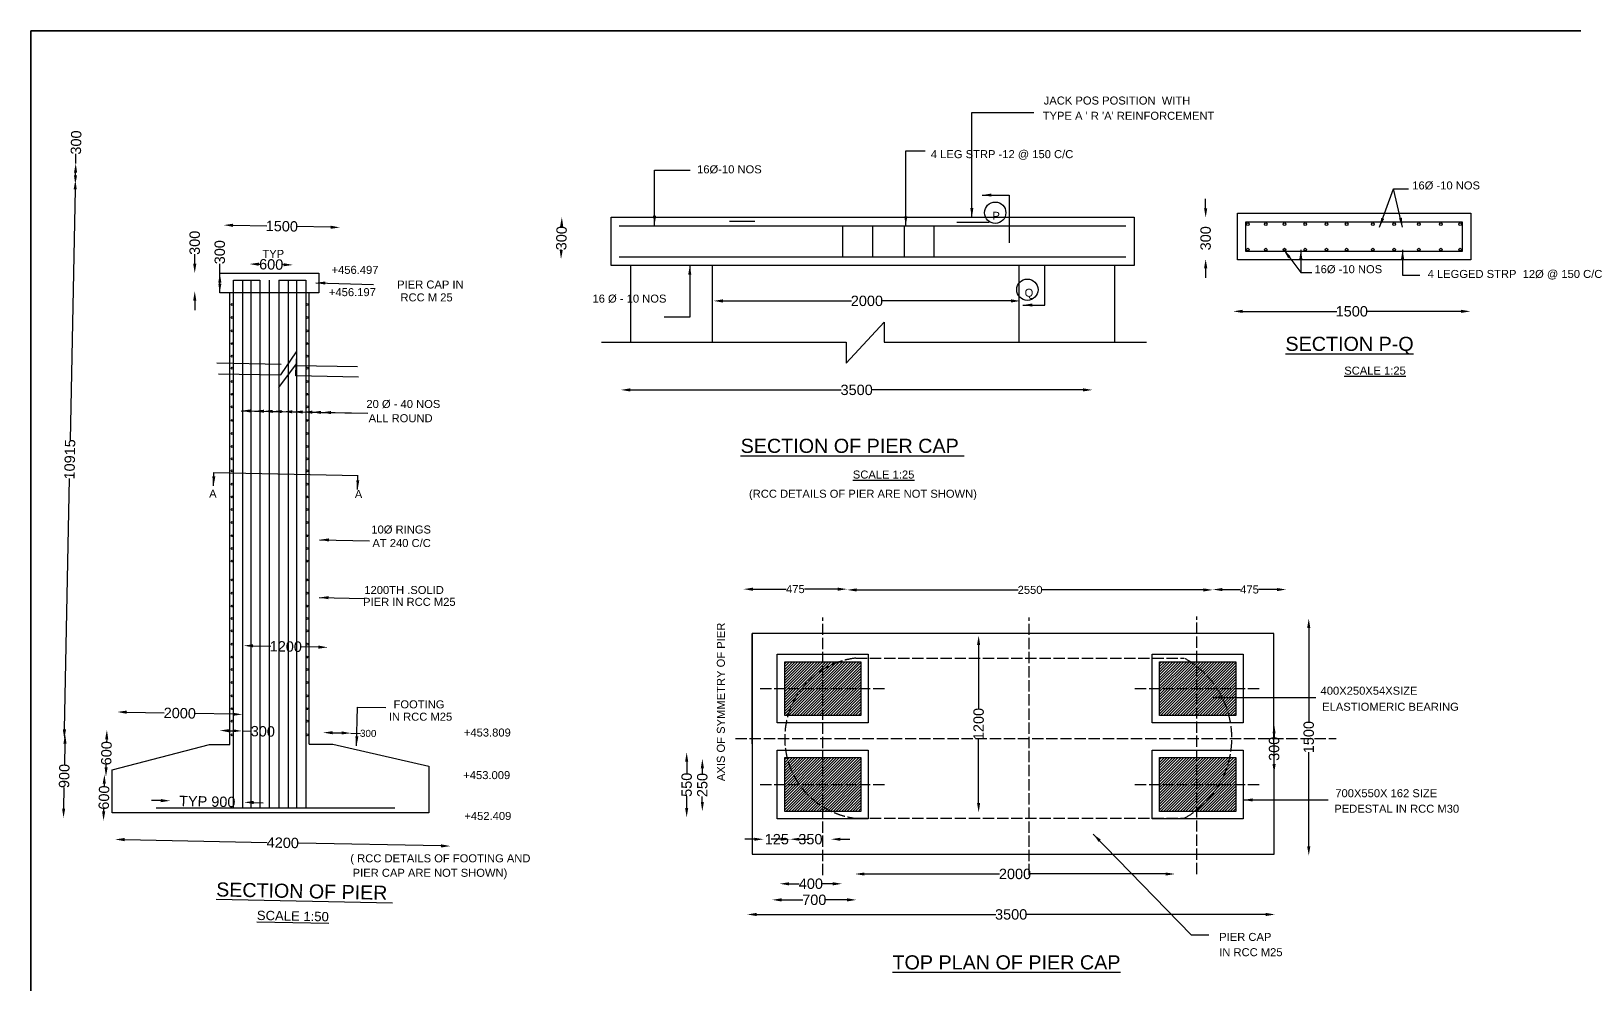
# Model space of a CAD drawing. Header units: millimetres. Extents: x 2380339 to 2415691, y 44302943 to 44328077.
# Drawn here: x 2380339 to 2396731, y 44317957 to 44328077 of the extents above; entities that cross this region are included whole.
import ezdxf

# ---------------------------------------------------------------- set-up
doc = ezdxf.new("R2010")
doc.units = ezdxf.units.MM
doc.header["$MEASUREMENT"] = 0
doc.linetypes.add('ACAD_ISO02W100', pattern=[15, 12, -3])
doc.layers.add('DIMENSION', color=7, linetype='Continuous')
doc.layers.add('TEXT', color=7, linetype='Continuous')
doc.styles.get("Standard").update_dxf_attribs({"font": 'arial.ttf'})
doc.dimstyles.get("Standard").update_dxf_attribs({"dimtxt": 110, "dimasz": 100, "dimexe": 0.18, "dimexo": 0.0625, "dimgap": 0.09, "dimtad": 0, "dimdec": 0, "dimzin": 0, "dimdsep": 46, "dimtxsty": 'Standard', "dimcen": 0.09, "dimse1": 1, "dimse2": 1, "dimadec": 0, "dimazin": 0, "dimtfac": 1, "dimtdec": 0, "dimtofl": 0, "dimtmove": 0, "dimatfit": 3, "dimfxl": 1, "dimtolj": 1, "dimtzin": 0, "dimarcsym": 0})

# ---------------------------------------------------------------- blocks, each defined once
blk = doc.blocks.new('*D54')
at = {"layer": 'Defpoints', "color": 0, "transparency": 16777216}
for p in [(2382387, 44326002), (2383622, 44325990), (2383622, 44325970)]:
    blk.add_point(p, dxfattribs=at)
at = {"layer": 'TEXT', "color": 0, "lineweight": -2, "transparency": 16777216}
for p, q in [((2382488, 44326013), (2382846, 44326006)), ((2383522, 44325992), (2383164, 44325999))]:
    blk.add_line(p, q, dxfattribs=at)
at = {"layer": 'TEXT', "color": 0, "transparency": 16777216}
for points in [[(2382488, 44326030), (2382487, 44325996), (2382388, 44326015)], [(2383523, 44326009), (2383522, 44325976), (2383622, 44325990)]]:
    blk.add_solid(points, dxfattribs=at)
at = {"layer": 'TEXT', "color": 0, "transparency": 16777216, "insert": (2383005, 44326003), "char_height": 110, "attachment_point": 5, "rotation": 358.8561}
blk.add_mtext('\\A1;1500', dxfattribs=at)
blk = doc.blocks.new('*D55')
at = {"layer": 'Defpoints', "color": 0, "transparency": 16777216}
for p in [(2382661, 44325604), (2383123, 44325592), (2383123, 44325592)]:
    blk.add_point(p, dxfattribs=at)
at = {"layer": 'TEXT', "color": 0, "lineweight": -2, "transparency": 16777216}
for p, q in [((2382761, 44325600), (2382770, 44325599)), ((2383023, 44325594), (2383014, 44325595))]:
    blk.add_line(p, q, dxfattribs=at)
at = {"layer": 'TEXT', "color": 0, "transparency": 16777216}
for points in [[(2382761, 44325616), (2382760, 44325583), (2382661, 44325602)], [(2383024, 44325611), (2383023, 44325578), (2383123, 44325592)]]:
    blk.add_solid(points, dxfattribs=at)
at = {"layer": 'TEXT', "color": 0, "transparency": 16777216, "insert": (2382892, 44325597), "char_height": 110, "attachment_point": 5, "rotation": 358.8561}
blk.add_mtext('\\A1;600', dxfattribs=at)
blk = doc.blocks.new('*D56')
at = {"layer": 'Defpoints', "color": 0, "transparency": 16777216}
for p in [(2380803, 44326671), (2380816, 44326670), (2380798, 44326445)]:
    blk.add_point(p, dxfattribs=at)
at = {"layer": 'TEXT', "color": 0, "lineweight": -2, "transparency": 16777216}
for p, q in [((2380816, 44326670), (2380818, 44326770)), ((2380813, 44326545), (2380814, 44326570))]:
    blk.add_line(p, q, dxfattribs=at)
at = {"layer": 'TEXT', "color": 0, "transparency": 16777216}
for points in [[(2380797, 44326571), (2380831, 44326570), (2380816, 44326670)], [(2380797, 44326545), (2380830, 44326544), (2380811, 44326445)]]:
    blk.add_solid(points, dxfattribs=at)
at = {"layer": 'TEXT', "color": 0, "transparency": 16777216, "insert": (2380820, 44326892), "char_height": 110, "attachment_point": 5, "rotation": 88.8561}
blk.add_mtext('\\A1;300', dxfattribs=at)
blk = doc.blocks.new('*D57')
at = {"layer": 'Defpoints', "color": 0, "transparency": 16777216}
for p in [(2380576, 44326499), (2380495, 44320565), (2380694, 44320561)]:
    blk.add_point(p, dxfattribs=at)
at = {"layer": 'DIMENSION', "color": 0, "lineweight": -2, "transparency": 16777216}
for p, q in [((2380810, 44326395), (2380757, 44323730)), ((2380696, 44320661), (2380749, 44323325))]:
    blk.add_line(p, q, dxfattribs=at)
at = {"layer": 'DIMENSION', "color": 0, "transparency": 16777216}
for points in [[(2380794, 44326395), (2380827, 44326394), (2380812, 44326495)], [(2380679, 44320661), (2380713, 44320660), (2380694, 44320561)]]:
    blk.add_solid(points, dxfattribs=at)
at = {"layer": 'DIMENSION', "color": 0, "transparency": 16777216, "insert": (2380753, 44323528), "char_height": 110, "attachment_point": 5, "rotation": 88.8561}
blk.add_mtext('\\A1;10915', dxfattribs=at)
blk = doc.blocks.new('*D58')
at = {"layer": 'Defpoints', "color": 0, "transparency": 16777216}
for p in [(2380824, 44320608), (2380686, 44319721), (2380818, 44319719)]:
    blk.add_point(p, dxfattribs=at)
at = {"layer": 'TEXT', "color": 0, "lineweight": -2, "transparency": 16777216}
for p, q in [((2380701, 44320510), (2380697, 44320287)), ((2380688, 44319821), (2380692, 44320044))]:
    blk.add_line(p, q, dxfattribs=at)
at = {"layer": 'TEXT', "color": 0, "transparency": 16777216}
for points in [[(2380685, 44320511), (2380718, 44320510), (2380703, 44320610)], [(2380671, 44319821), (2380704, 44319821), (2380686, 44319721)]]:
    blk.add_solid(points, dxfattribs=at)
at = {"layer": 'TEXT', "color": 0, "transparency": 16777216, "insert": (2380694, 44320166), "char_height": 110, "attachment_point": 5, "rotation": 88.8561}
blk.add_mtext('\\A1;900', dxfattribs=at)
blk = doc.blocks.new('*D59')
at = {"layer": 'Defpoints', "color": 0, "transparency": 16777216}
for p in [(2381163, 44320657), (2381137, 44320158), (2381155, 44320158)]:
    blk.add_point(p, dxfattribs=at)
at = {"layer": 'TEXT', "color": 0, "lineweight": -2, "transparency": 16777216}
for p, q in [((2381145, 44320557), (2381144, 44320529)), ((2381139, 44320258), (2381139, 44320286))]:
    blk.add_line(p, q, dxfattribs=at)
at = {"layer": 'TEXT', "color": 0, "transparency": 16777216}
for points in [[(2381128, 44320557), (2381161, 44320557), (2381147, 44320657)], [(2381122, 44320259), (2381155, 44320258), (2381137, 44320158)]]:
    blk.add_solid(points, dxfattribs=at)
at = {"layer": 'TEXT', "color": 0, "transparency": 16777216, "insert": (2381142, 44320408), "char_height": 110, "attachment_point": 5, "rotation": 88.8561}
blk.add_mtext('\\A1;600', dxfattribs=at)
blk = doc.blocks.new('*D60')
at = {"layer": 'Defpoints', "color": 0, "transparency": 16777216}
for p in [(2381141, 44320183), (2381111, 44319690), (2381148, 44319689)]:
    blk.add_point(p, dxfattribs=at)
at = {"layer": 'TEXT', "color": 0, "lineweight": -2, "transparency": 16777216}
for p, q in [((2381119, 44320084), (2381118, 44320059)), ((2381113, 44319790), (2381113, 44319815))]:
    blk.add_line(p, q, dxfattribs=at)
at = {"layer": 'TEXT', "color": 0, "transparency": 16777216}
for points in [[(2381102, 44320084), (2381135, 44320083), (2381121, 44320184)], [(2381096, 44319791), (2381129, 44319790), (2381111, 44319690)]]:
    blk.add_solid(points, dxfattribs=at)
at = {"layer": 'TEXT', "color": 0, "transparency": 16777216, "insert": (2381116, 44319937), "char_height": 110, "attachment_point": 5, "rotation": 88.8561}
blk.add_mtext('\\A1;600', dxfattribs=at)
blk = doc.blocks.new('*D107')
at = {"layer": 'Defpoints', "color": 0, "transparency": 16777216}
for p in [(2381819, 44319903), (2382606, 44319887), (2382606, 44319887)]:
    blk.add_point(p, dxfattribs=at)
at = {"layer": 'TEXT', "color": 0, "lineweight": -2, "transparency": 16777216}
for p, q in [((2381719, 44319905), (2381619, 44319907)), ((2382706, 44319885), (2382806, 44319883))]:
    blk.add_line(p, q, dxfattribs=at)
at = {"layer": 'TEXT', "color": 0, "transparency": 16777216}
for points in [[(2381720, 44319922), (2381719, 44319888), (2381819, 44319903)], [(2382706, 44319902), (2382706, 44319868), (2382606, 44319887)]]:
    blk.add_solid(points, dxfattribs=at)
at = {"layer": 'TEXT', "color": 0, "transparency": 16777216, "insert": (2382213, 44319895), "char_height": 110, "attachment_point": 5, "rotation": 358.8561}
blk.add_mtext('\\A1;TYP 900', dxfattribs=at)
blk = doc.blocks.new('*D108')
at = {"layer": 'Defpoints', "color": 0, "transparency": 16777216}
for p in [(2382346, 44320648), (2382582, 44320644), (2382582, 44320643)]:
    blk.add_point(p, dxfattribs=at)
at = {"layer": 'TEXT', "color": 0, "lineweight": -2, "transparency": 16777216}
for p, q in [((2382446, 44320647), (2382482, 44320646)), ((2382582, 44320644), (2382682, 44320642))]:
    blk.add_line(p, q, dxfattribs=at)
at = {"layer": 'TEXT', "color": 0, "transparency": 16777216}
for points in [[(2382447, 44320664), (2382446, 44320630), (2382346, 44320649)], [(2382482, 44320663), (2382482, 44320630), (2382582, 44320644)]]:
    blk.add_solid(points, dxfattribs=at)
at = {"layer": 'TEXT', "color": 0, "transparency": 16777216, "insert": (2382803, 44320640), "char_height": 110, "attachment_point": 5, "rotation": 358.8561}
blk.add_mtext('\\A1;300', dxfattribs=at)
blk = doc.blocks.new('*D109')
at = {"layer": 'Defpoints', "color": 0, "transparency": 16777216}
for p in [(2381257, 44320843), (2382585, 44320816), (2382586, 44320820)]:
    blk.add_point(p, dxfattribs=at)
at = {"layer": 'TEXT', "color": 0, "lineweight": -2, "transparency": 16777216}
for p, q in [((2381357, 44320844), (2381756, 44320836)), ((2382486, 44320822), (2382086, 44320830))]:
    blk.add_line(p, q, dxfattribs=at)
at = {"layer": 'TEXT', "color": 0, "transparency": 16777216}
for points in [[(2381357, 44320861), (2381356, 44320827), (2381257, 44320846)], [(2382486, 44320838), (2382485, 44320805), (2382586, 44320820)]]:
    blk.add_solid(points, dxfattribs=at)
at = {"layer": 'TEXT', "color": 0, "transparency": 16777216, "insert": (2381921, 44320833), "char_height": 110, "attachment_point": 5, "rotation": 358.8561}
blk.add_mtext('\\A1;2000', dxfattribs=at)
blk = doc.blocks.new('*D61')
at = {"layer": 'Defpoints', "color": 0, "transparency": 16777216}
for p in [(2381235, 44319536), (2384795, 44319422), (2384796, 44319462)]:
    blk.add_point(p, dxfattribs=at)
at = {"layer": 'TEXT', "color": 0, "lineweight": -2, "transparency": 16777216}
for p, q in [((2381335, 44319491), (2382849, 44319461)), ((2384695, 44319424), (2383181, 44319454))]:
    blk.add_line(p, q, dxfattribs=at)
at = {"layer": 'TEXT', "color": 0, "transparency": 16777216}
for points in [[(2381335, 44319508), (2381334, 44319474), (2381235, 44319493)], [(2384696, 44319441), (2384695, 44319407), (2384795, 44319422)]]:
    blk.add_solid(points, dxfattribs=at)
at = {"layer": 'TEXT', "color": 0, "transparency": 16777216, "insert": (2383015, 44319457), "char_height": 110, "attachment_point": 5, "rotation": 358.8561}
blk.add_mtext('\\A1;4200', dxfattribs=at)
blk = doc.blocks.new('*D62')
at = {"layer": 'Defpoints', "color": 0, "transparency": 16777216}
for p in [(2383444, 44320623), (2383739, 44320621), (2383739, 44320621)]:
    blk.add_point(p, dxfattribs=at)
at = {"layer": 'TEXT', "color": 0, "lineweight": -2, "transparency": 16777216}
for p, q in [((2383544, 44320625), (2383639, 44320623)), ((2383739, 44320621), (2383839, 44320619))]:
    blk.add_line(p, q, dxfattribs=at)
at = {"layer": 'TEXT', "color": 0, "transparency": 16777216}
for points in [[(2383544, 44320642), (2383544, 44320609), (2383444, 44320627)], [(2383640, 44320640), (2383639, 44320607), (2383739, 44320621)]]:
    blk.add_solid(points, dxfattribs=at)
at = {"layer": 'TEXT', "color": 0, "transparency": 16777216, "insert": (2383922, 44320618), "char_height": 75, "attachment_point": 5, "rotation": 358.8561}
blk.add_mtext('\\A1;300', dxfattribs=at)
blk = doc.blocks.new('*D110')
at = {"layer": 'Defpoints', "color": 0, "transparency": 16777216}
for p in [(2382600, 44321550), (2383494, 44321532), (2383494, 44321532)]:
    blk.add_point(p, dxfattribs=at)
at = {"layer": 'TEXT', "color": 0, "lineweight": -2, "transparency": 16777216}
for p, q in [((2382700, 44321548), (2382888, 44321545)), ((2383394, 44321534), (2383206, 44321538))]:
    blk.add_line(p, q, dxfattribs=at)
at = {"layer": 'TEXT', "color": 0, "transparency": 16777216}
for points in [[(2382700, 44321565), (2382700, 44321532), (2382600, 44321550)], [(2383394, 44321551), (2383393, 44321518), (2383494, 44321532)]]:
    blk.add_solid(points, dxfattribs=at)
at = {"layer": 'TEXT', "color": 0, "transparency": 16777216, "insert": (2383047, 44321541), "char_height": 110, "attachment_point": 5, "rotation": 358.8561}
blk.add_mtext('\\A1;1200', dxfattribs=at)
blk = doc.blocks.new('*D63')
at = {"layer": 'Defpoints', "color": 0, "transparency": 16777216}
for p in [(2385979, 44326100), (2385979, 44326100), (2385959, 44325653)]:
    blk.add_point(p, dxfattribs=at)
at = {"layer": 'TEXT', "color": 0, "lineweight": -2, "transparency": 16777216}
for p, q in [((2385977, 44326000), (2385977, 44325997)), ((2385972, 44325752), (2385972, 44325755))]:
    blk.add_line(p, q, dxfattribs=at)
at = {"layer": 'TEXT', "color": 0, "transparency": 16777216}
for points in [[(2385960, 44326000), (2385994, 44325999), (2385979, 44326100)], [(2385956, 44325753), (2385989, 44325752), (2385970, 44325652)]]:
    blk.add_solid(points, dxfattribs=at)
at = {"layer": 'TEXT', "color": 0, "transparency": 16777216, "insert": (2385975, 44325876), "char_height": 110, "attachment_point": 5, "rotation": 88.8561}
blk.add_mtext('\\A1;300', dxfattribs=at)
blk = doc.blocks.new('*D64')
at = {"layer": 'Defpoints', "color": 0, "transparency": 16777216}
for p in [(2387908, 44322195), (2389009, 44322150), (2389009, 44322150)]:
    blk.add_point(p, dxfattribs=at)
at = {"layer": 'DIMENSION', "color": 0, "lineweight": -2, "transparency": 16777216}
for p, q in [((2388008, 44322150), (2388363, 44322150)), ((2388909, 44322150), (2388555, 44322150))]:
    blk.add_line(p, q, dxfattribs=at)
at = {"layer": 'DIMENSION', "color": 0, "transparency": 16777216}
for points in [[(2388008, 44322166), (2388008, 44322133), (2387908, 44322150)], [(2388909, 44322166), (2388909, 44322133), (2389009, 44322150)]]:
    blk.add_solid(points, dxfattribs=at)
at = {"layer": 'DIMENSION', "color": 0, "transparency": 16777216, "insert": (2388459, 44322150), "char_height": 85, "attachment_point": 5}
blk.add_mtext('\\A1;475', dxfattribs=at)
blk = doc.blocks.new('*D65')
at = {"layer": 'Defpoints', "color": 0, "transparency": 16777216}
for p in [(2389009, 44322150), (2392894, 44322142), (2392894, 44322120)]:
    blk.add_point(p, dxfattribs=at)
at = {"layer": 'DIMENSION', "color": 0, "lineweight": -2, "transparency": 16777216}
for p, q in [((2389109, 44322142), (2390824, 44322142)), ((2392794, 44322142), (2391079, 44322142))]:
    blk.add_line(p, q, dxfattribs=at)
at = {"layer": 'DIMENSION', "color": 0, "transparency": 16777216}
for points in [[(2389109, 44322158), (2389109, 44322125), (2389009, 44322142)], [(2392794, 44322158), (2392794, 44322125), (2392894, 44322142)]]:
    blk.add_solid(points, dxfattribs=at)
at = {"layer": 'DIMENSION', "color": 0, "transparency": 16777216, "insert": (2390952, 44322142), "char_height": 85, "attachment_point": 5}
blk.add_mtext('\\A1;2550', dxfattribs=at)
blk = doc.blocks.new('*D66')
at = {"layer": 'Defpoints', "color": 0, "transparency": 16777216}
for p in [(2392894, 44322120), (2393673, 44322146), (2393673, 44322124)]:
    blk.add_point(p, dxfattribs=at)
at = {"layer": 'DIMENSION', "color": 0, "lineweight": -2, "transparency": 16777216}
for p, q in [((2392994, 44322146), (2393187, 44322146)), ((2393573, 44322146), (2393379, 44322146))]:
    blk.add_line(p, q, dxfattribs=at)
at = {"layer": 'DIMENSION', "color": 0, "transparency": 16777216}
for points in [[(2392994, 44322162), (2392994, 44322129), (2392894, 44322146)], [(2393573, 44322162), (2393573, 44322129), (2393673, 44322146)]]:
    blk.add_solid(points, dxfattribs=at)
at = {"layer": 'DIMENSION', "color": 0, "transparency": 16777216, "insert": (2393283, 44322146), "char_height": 85, "attachment_point": 5}
blk.add_mtext('\\A1;475', dxfattribs=at)
blk = doc.blocks.new('*D111')
at = {"layer": 'Defpoints', "color": 0, "transparency": 16777216}
for p in [(2392817, 44326094), (2393202, 44326094), (2393202, 44325656)]:
    blk.add_point(p, dxfattribs=at)
at = {"layer": 'TEXT', "color": 0, "lineweight": -2, "transparency": 16777216}
for p, q in [((2392817, 44326194), (2392817, 44326294)), ((2392817, 44325556), (2392817, 44325456))]:
    blk.add_line(p, q, dxfattribs=at)
at = {"layer": 'TEXT', "color": 0, "transparency": 16777216}
for points in [[(2392800, 44326194), (2392834, 44326194), (2392817, 44326094)], [(2392800, 44325556), (2392834, 44325556), (2392817, 44325656)]]:
    blk.add_solid(points, dxfattribs=at)
at = {"layer": 'TEXT', "color": 0, "transparency": 16777216, "insert": (2392817, 44325875), "char_height": 110, "attachment_point": 5, "rotation": 90}
blk.add_mtext('\\A1;300', dxfattribs=at)
blk = doc.blocks.new('*D67')
at = {"layer": 'Defpoints', "color": 0, "transparency": 16777216}
for p in [(2393109, 44325115), (2395630, 44325110), (2395630, 44325099)]:
    blk.add_point(p, dxfattribs=at)
at = {"layer": 'TEXT', "color": 0, "lineweight": -2, "transparency": 16777216}
for p, q in [((2393209, 44325099), (2394210, 44325099)), ((2395530, 44325099), (2394528, 44325099))]:
    blk.add_line(p, q, dxfattribs=at)
at = {"layer": 'TEXT', "color": 0, "transparency": 16777216}
for points in [[(2393209, 44325116), (2393209, 44325083), (2393109, 44325099)], [(2395530, 44325116), (2395530, 44325083), (2395630, 44325099)]]:
    blk.add_solid(points, dxfattribs=at)
at = {"layer": 'TEXT', "color": 0, "transparency": 16777216, "insert": (2394369, 44325099), "char_height": 110, "attachment_point": 5}
blk.add_mtext('\\A1;1500', dxfattribs=at)
blk = doc.blocks.new('*D99')
at = {"layer": 'Defpoints', "color": 0, "transparency": 16777216}
for p in [(2387302, 44320418), (2387302, 44319727), (2387305, 44319727)]:
    blk.add_point(p, dxfattribs=at)
at = {"layer": 'TEXT', "color": 0, "lineweight": -2, "transparency": 16777216}
for p, q in [((2387305, 44320318), (2387305, 44320194)), ((2387305, 44319827), (2387305, 44319951))]:
    blk.add_line(p, q, dxfattribs=at)
at = {"layer": 'TEXT', "color": 0, "transparency": 16777216}
for points in [[(2387288, 44320318), (2387321, 44320318), (2387305, 44320418)], [(2387288, 44319827), (2387321, 44319827), (2387305, 44319727)]]:
    blk.add_solid(points, dxfattribs=at)
at = {"layer": 'TEXT', "color": 0, "transparency": 16777216, "insert": (2387305, 44320073), "char_height": 110, "attachment_point": 5, "rotation": 90}
blk.add_mtext('\\A1;550', dxfattribs=at)
blk = doc.blocks.new('*D100')
at = {"layer": 'Defpoints', "color": 0, "transparency": 16777216}
for p in [(2387471, 44320349), (2387474, 44320349), (2387474, 44319791)]:
    blk.add_point(p, dxfattribs=at)
at = {"layer": 'TEXT', "color": 0, "lineweight": -2, "transparency": 16777216}
for p, q in [((2387471, 44320249), (2387471, 44320192)), ((2387471, 44319891), (2387471, 44319947))]:
    blk.add_line(p, q, dxfattribs=at)
at = {"layer": 'TEXT', "color": 0, "transparency": 16777216}
for points in [[(2387455, 44320249), (2387488, 44320249), (2387471, 44320349)], [(2387455, 44319891), (2387488, 44319891), (2387471, 44319791)]]:
    blk.add_solid(points, dxfattribs=at)
at = {"layer": 'TEXT', "color": 0, "transparency": 16777216, "insert": (2387471, 44320070), "char_height": 110, "attachment_point": 5, "rotation": 90}
blk.add_mtext('\\A1;250', dxfattribs=at)
blk = doc.blocks.new('*D135')
at = {"layer": 'Defpoints', "color": 0, "transparency": 16777216}
for p in [(2388122, 44319488), (2388402, 44319495), (2388402, 44319483)]:
    blk.add_point(p, dxfattribs=at)
at = {"layer": 'TEXT', "color": 0, "lineweight": -2, "transparency": 16777216}
for p, q in [((2388022, 44319495), (2387922, 44319495)), ((2388502, 44319495), (2388602, 44319495))]:
    blk.add_line(p, q, dxfattribs=at)
at = {"layer": 'TEXT', "color": 0, "transparency": 16777216}
for points in [[(2388022, 44319511), (2388022, 44319478), (2388122, 44319495)], [(2388502, 44319511), (2388502, 44319478), (2388402, 44319495)]]:
    blk.add_solid(points, dxfattribs=at)
at = {"layer": 'TEXT', "color": 0, "transparency": 16777216, "insert": (2388262, 44319495), "char_height": 110, "attachment_point": 5}
blk.add_mtext('\\A1;125', dxfattribs=at)
blk = doc.blocks.new('*D136')
at = {"layer": 'Defpoints', "color": 0, "transparency": 16777216}
for p in [(2388402, 44319495), (2388837, 44319495), (2388837, 44319495)]:
    blk.add_point(p, dxfattribs=at)
at = {"layer": 'TEXT', "color": 0, "lineweight": -2, "transparency": 16777216}
for p, q in [((2388302, 44319495), (2388202, 44319495)), ((2388937, 44319495), (2389037, 44319495))]:
    blk.add_line(p, q, dxfattribs=at)
at = {"layer": 'TEXT', "color": 0, "transparency": 16777216}
for points in [[(2388302, 44319511), (2388302, 44319478), (2388402, 44319495)], [(2388937, 44319511), (2388937, 44319478), (2388837, 44319495)]]:
    blk.add_solid(points, dxfattribs=at)
at = {"layer": 'TEXT', "color": 0, "transparency": 16777216, "insert": (2388619, 44319495), "char_height": 110, "attachment_point": 5}
blk.add_mtext('\\A1;350', dxfattribs=at)
blk = doc.blocks.new('*D101')
at = {"layer": 'Defpoints', "color": 0, "transparency": 16777216}
for p in [(2388292, 44319027), (2388956, 44319027), (2388956, 44319022)]:
    blk.add_point(p, dxfattribs=at)
at = {"layer": 'TEXT', "color": 0, "lineweight": -2, "transparency": 16777216}
for p, q in [((2388392, 44319022), (2388500, 44319022)), ((2388856, 44319022), (2388748, 44319022))]:
    blk.add_line(p, q, dxfattribs=at)
at = {"layer": 'TEXT', "color": 0, "transparency": 16777216}
for points in [[(2388392, 44319038), (2388392, 44319005), (2388292, 44319022)], [(2388856, 44319038), (2388856, 44319005), (2388956, 44319022)]]:
    blk.add_solid(points, dxfattribs=at)
at = {"layer": 'TEXT', "color": 0, "transparency": 16777216, "insert": (2388624, 44319022), "char_height": 110, "attachment_point": 5}
blk.add_mtext('\\A1;400', dxfattribs=at)
blk = doc.blocks.new('*D102')
at = {"layer": 'Defpoints', "color": 0, "transparency": 16777216}
for p in [(2389093, 44319120), (2392491, 44319126), (2392491, 44319126)]:
    blk.add_point(p, dxfattribs=at)
at = {"layer": 'TEXT', "color": 0, "lineweight": -2, "transparency": 16777216}
for p, q in [((2389193, 44319126), (2390627, 44319126)), ((2392391, 44319126), (2390957, 44319126))]:
    blk.add_line(p, q, dxfattribs=at)
at = {"layer": 'TEXT', "color": 0, "transparency": 16777216}
for points in [[(2389193, 44319142), (2389193, 44319109), (2389093, 44319126)], [(2392391, 44319142), (2392391, 44319109), (2392491, 44319126)]]:
    blk.add_solid(points, dxfattribs=at)
at = {"layer": 'TEXT', "color": 0, "transparency": 16777216, "insert": (2390792, 44319126), "char_height": 110, "attachment_point": 5}
blk.add_mtext('\\A1;2000', dxfattribs=at)
blk = doc.blocks.new('*D103')
at = {"layer": 'Defpoints', "color": 0, "transparency": 16777216}
for p in [(2388213, 44318863), (2389107, 44318863), (2389107, 44318851)]:
    blk.add_point(p, dxfattribs=at)
at = {"layer": 'TEXT', "color": 0, "lineweight": -2, "transparency": 16777216}
for p, q in [((2388313, 44318851), (2388539, 44318851)), ((2389007, 44318851), (2388781, 44318851))]:
    blk.add_line(p, q, dxfattribs=at)
at = {"layer": 'TEXT', "color": 0, "transparency": 16777216}
for points in [[(2388313, 44318868), (2388313, 44318834), (2388213, 44318851)], [(2389007, 44318868), (2389007, 44318834), (2389107, 44318851)]]:
    blk.add_solid(points, dxfattribs=at)
at = {"layer": 'TEXT', "color": 0, "transparency": 16777216, "insert": (2388660, 44318851), "char_height": 110, "attachment_point": 5}
blk.add_mtext('\\A1;700', dxfattribs=at)
blk = doc.blocks.new('*D104')
at = {"layer": 'Defpoints', "color": 0, "transparency": 16777216}
for p in [(2387949, 44318677), (2393553, 44318696), (2393553, 44318650)]:
    blk.add_point(p, dxfattribs=at)
at = {"layer": 'TEXT', "color": 0, "lineweight": -2, "transparency": 16777216}
for p, q in [((2388049, 44318696), (2390587, 44318696)), ((2393453, 44318696), (2390915, 44318696))]:
    blk.add_line(p, q, dxfattribs=at)
at = {"layer": 'TEXT', "color": 0, "transparency": 16777216}
for points in [[(2388049, 44318713), (2388049, 44318679), (2387949, 44318696)], [(2393453, 44318713), (2393453, 44318679), (2393553, 44318696)]]:
    blk.add_solid(points, dxfattribs=at)
at = {"layer": 'TEXT', "color": 0, "transparency": 16777216, "insert": (2390751, 44318696), "char_height": 110, "attachment_point": 5}
blk.add_mtext('\\A1;3500', dxfattribs=at)
blk = doc.blocks.new('*D137')
at = {"layer": 'Defpoints', "color": 0, "transparency": 16777216}
for p in [(2390406, 44321657), (2390406, 44319779), (2390406, 44319779)]:
    blk.add_point(p, dxfattribs=at)
at = {"layer": 'TEXT', "color": 0, "lineweight": -2, "transparency": 16777216}
for p, q in [((2390406, 44321557), (2390406, 44320877)), ((2390406, 44319879), (2390406, 44320559))]:
    blk.add_line(p, q, dxfattribs=at)
at = {"layer": 'TEXT', "color": 0, "transparency": 16777216}
for points in [[(2390389, 44321557), (2390422, 44321557), (2390406, 44321657)], [(2390389, 44319879), (2390422, 44319879), (2390406, 44319779)]]:
    blk.add_solid(points, dxfattribs=at)
at = {"layer": 'TEXT', "color": 0, "transparency": 16777216, "insert": (2390406, 44320718), "char_height": 110, "attachment_point": 5, "rotation": 90}
blk.add_mtext('\\A1;1200', dxfattribs=at)
blk = doc.blocks.new('*D138')
at = {"layer": 'Defpoints', "color": 0, "transparency": 16777216}
for p in [(2393544, 44320718), (2393544, 44320718), (2393544, 44320192)]:
    blk.add_point(p, dxfattribs=at)
at = {"layer": 'TEXT', "color": 0, "lineweight": -2, "transparency": 16777216}
for p, q in [((2393544, 44320618), (2393544, 44320576)), ((2393544, 44320292), (2393544, 44320334))]:
    blk.add_line(p, q, dxfattribs=at)
at = {"layer": 'TEXT', "color": 0, "transparency": 16777216}
for points in [[(2393527, 44320618), (2393560, 44320618), (2393544, 44320718)], [(2393527, 44320292), (2393560, 44320292), (2393544, 44320192)]]:
    blk.add_solid(points, dxfattribs=at)
at = {"layer": 'TEXT', "color": 0, "transparency": 16777216, "insert": (2393544, 44320455), "char_height": 110, "attachment_point": 5, "rotation": 90}
blk.add_mtext('\\A1;300', dxfattribs=at)
blk = doc.blocks.new('*D105')
at = {"layer": 'Defpoints', "color": 0, "transparency": 16777216}
for p in [(2393857, 44321837), (2393912, 44321837), (2393836, 44319321)]:
    blk.add_point(p, dxfattribs=at)
at = {"layer": 'TEXT', "color": 0, "lineweight": -2, "transparency": 16777216}
for p, q in [((2393912, 44321737), (2393912, 44320738)), ((2393912, 44319421), (2393912, 44320420))]:
    blk.add_line(p, q, dxfattribs=at)
at = {"layer": 'TEXT', "color": 0, "transparency": 16777216}
for points in [[(2393895, 44321737), (2393929, 44321737), (2393912, 44321837)], [(2393895, 44319421), (2393929, 44319421), (2393912, 44319321)]]:
    blk.add_solid(points, dxfattribs=at)
at = {"layer": 'TEXT', "color": 0, "transparency": 16777216, "insert": (2393912, 44320579), "char_height": 110, "attachment_point": 5, "rotation": 90}
blk.add_mtext('\\A1;1500', dxfattribs=at)
blk = doc.blocks.new('*D147')
at = {"layer": 'Defpoints', "color": 0, "transparency": 16777216}
for p in [(2382080, 44325505), (2382346, 44325505), (2382346, 44325312)]:
    blk.add_point(p, dxfattribs=at)
at = {"layer": 'TEXT', "color": 0, "lineweight": -2, "transparency": 16777216}
for p, q in [((2382080, 44325605), (2382080, 44325705)), ((2382080, 44325212), (2382080, 44325112))]:
    blk.add_line(p, q, dxfattribs=at)
at = {"layer": 'TEXT', "color": 0, "transparency": 16777216}
for points in [[(2382063, 44325605), (2382097, 44325605), (2382080, 44325505)], [(2382063, 44325212), (2382097, 44325212), (2382080, 44325312)]]:
    blk.add_solid(points, dxfattribs=at)
at = {"layer": 'TEXT', "color": 0, "transparency": 16777216, "insert": (2382080, 44325827), "char_height": 110, "attachment_point": 5, "rotation": 90}
blk.add_mtext('\\A1;300', dxfattribs=at)
blk = doc.blocks.new('*D148')
at = {"layer": 'Defpoints', "color": 0, "transparency": 16777216}
for p in [(2382346, 44325505), (2382346, 44325505), (2382346, 44325295)]:
    blk.add_point(p, dxfattribs=at)
at = {"layer": 'TEXT', "color": 0, "lineweight": -2, "transparency": 16777216}
for p, q in [((2382346, 44325505), (2382346, 44325605)), ((2382346, 44325395), (2382346, 44325405))]:
    blk.add_line(p, q, dxfattribs=at)
at = {"layer": 'TEXT', "color": 0, "transparency": 16777216}
for points in [[(2382330, 44325405), (2382363, 44325405), (2382346, 44325505)], [(2382330, 44325395), (2382363, 44325395), (2382346, 44325295)]]:
    blk.add_solid(points, dxfattribs=at)
at = {"layer": 'TEXT', "color": 0, "transparency": 16777216, "insert": (2382346, 44325727), "char_height": 110, "attachment_point": 5, "rotation": 90}
blk.add_mtext('\\A1;300', dxfattribs=at)
blk = doc.blocks.new('*D161')
at = {"layer": 'Defpoints', "color": 0, "transparency": 16777216}
for p in [(2387590, 44325165), (2390848, 44325210), (2390848, 44325100)]:
    blk.add_point(p, dxfattribs=at)
at = {"layer": 'TEXT', "color": 0, "lineweight": -2, "transparency": 16777216}
for p, q in [((2387690, 44325210), (2389054, 44325210)), ((2390748, 44325210), (2389384, 44325210))]:
    blk.add_line(p, q, dxfattribs=at)
at = {"layer": 'TEXT', "color": 0, "transparency": 16777216}
for points in [[(2387690, 44325227), (2387690, 44325193), (2387590, 44325210)], [(2390748, 44325227), (2390748, 44325193), (2390848, 44325210)]]:
    blk.add_solid(points, dxfattribs=at)
at = {"layer": 'TEXT', "color": 0, "transparency": 16777216, "insert": (2389219, 44325210), "char_height": 110, "attachment_point": 5}
blk.add_mtext('\\A1;2000', dxfattribs=at)
blk = doc.blocks.new('*D160')
at = {"layer": 'Defpoints', "color": 0, "transparency": 16777216}
for p in [(2386605, 44324254), (2391615, 44324265), (2391615, 44324265)]:
    blk.add_point(p, dxfattribs=at)
at = {"layer": 'TEXT', "color": 0, "lineweight": -2, "transparency": 16777216}
for p, q in [((2386705, 44324265), (2388946, 44324265)), ((2391515, 44324265), (2389274, 44324265))]:
    blk.add_line(p, q, dxfattribs=at)
at = {"layer": 'TEXT', "color": 0, "transparency": 16777216}
for points in [[(2386705, 44324282), (2386705, 44324249), (2386605, 44324265)], [(2391515, 44324282), (2391515, 44324249), (2391615, 44324265)]]:
    blk.add_solid(points, dxfattribs=at)
at = {"layer": 'TEXT', "color": 0, "transparency": 16777216, "insert": (2389110, 44324265), "char_height": 110, "attachment_point": 5}
blk.add_mtext('\\A1;3500', dxfattribs=at)

msp = doc.modelspace()

# ---------------------------------------------------------------- hatches: boundary and pattern name
h = msp.add_hatch()
h.set_pattern_fill('ANSI31', color=0, scale=166.97081, style=0)
h.set_pattern_definition([(45, (-257878.704, -5062284.272), (-14.758273969, 14.758273969), [])])
h.paths.add_polyline_path([(2389155.3, 44320808.3), (2388345.9, 44320808.3), (2388345.9, 44321379.8), (2389155.3, 44321379.8)])
h = msp.add_hatch()
h.set_pattern_fill('ANSI31', color=0, scale=166.97081, style=0)
h.set_pattern_definition([(45, (-253897.405, -5062284.272), (-14.758273969, 14.758273969), [])])
h.paths.add_polyline_path([(2393136.6, 44320808.3), (2392327.2, 44320808.3), (2392327.2, 44321379.8), (2393136.6, 44321379.8)])
h = msp.add_hatch()
h.set_pattern_fill('ANSI31', color=0, scale=166.97081, style=0)
h.set_pattern_definition([(45, (-257878.704, -5063301.828), (-14.758273969, 14.758273969), [])])
h.paths.add_polyline_path([(2389155.3, 44319790.7), (2388345.9, 44319790.7), (2388345.9, 44320362.2), (2389155.3, 44320362.2)])
h = msp.add_hatch()
h.set_pattern_fill('ANSI31', color=0, scale=166.97081, style=0)
h.set_pattern_definition([(45, (-253897.405, -5063301.828), (-14.758273969, 14.758273969), [])])
h.paths.add_polyline_path([(2393136.6, 44319790.7), (2392327.2, 44319790.7), (2392327.2, 44320362.2), (2393136.6, 44320362.2)])

# ---------------------------------------------------------------- linework, layer by layer
at = {"color": 0}
for points in [[(2380339.3, 44328077.1), (2415398.3, 44328077.1), (2415398.3, 44304063.1), (2380339.3, 44304063.1)], [(2393540.4, 44321679.4), (2388001.4, 44321679.4), (2388001.4, 44319338), (2393544.8, 44319338)], [(2389234.1, 44320729.5), (2388267.1, 44320729.5), (2388267.1, 44321458.6), (2389234.1, 44321458.6)], [(2389155.3, 44320808.3), (2388345.9, 44320808.3), (2388345.9, 44321379.8), (2389155.3, 44321379.8)], [(2393215.4, 44320729.5), (2392248.4, 44320729.5), (2392248.4, 44321458.6), (2393215.4, 44321458.6)], [(2393136.6, 44320808.3), (2392327.2, 44320808.3), (2392327.2, 44321379.8), (2393136.6, 44321379.8)], [(2389234.1, 44319711.9), (2388267.1, 44319711.9), (2388267.1, 44320441), (2389234.1, 44320441)], [(2389155.3, 44319790.7), (2388345.9, 44319790.7), (2388345.9, 44320362.2), (2389155.3, 44320362.2)], [(2393215.4, 44319711.9), (2392248.4, 44319711.9), (2392248.4, 44320441), (2393215.4, 44320441)], [(2393136.6, 44319790.7), (2392327.2, 44319790.7), (2392327.2, 44320362.2), (2393136.6, 44320362.2)]]:
    msp.add_lwpolyline(points, close=True, dxfattribs=at)
at = {"color": 0, "linetype": 'ACAD_ISO02W100', "ltscale": 10}
for points in [[(2388750.6, 44319113.3), (2388750.6, 44321848.6)], [(2390941.2, 44319113.3), (2390941.2, 44321848.6)], [(2392724.3, 44319125.5), (2392724.3, 44321860.8)], [(2389101.4, 44321417.9), (2392586.8, 44321417.9)], [(2388084.8, 44321094), (2389434.7, 44321094)], [(2392066.1, 44321094), (2393416, 44321094)], [(2387823.8, 44320564.7), (2394202.7, 44320564.7)], [(2388084.8, 44320076.5), (2389434.7, 44320076.5)], [(2392066.1, 44320076.5), (2393416, 44320076.5)], [(2389101.4, 44319716.8), (2392586.8, 44319716.8)]]:
    msp.add_lwpolyline(points, dxfattribs=at)
at = {"color": 0}
msp.add_lwpolyline([(2388001.4, 44320508.7), (2388001.4, 44321679.4)], dxfattribs=at)
at = {"color": 0, "linetype": 'ACAD_ISO02W100', "ltscale": 10}
for centre, radius, start, end in [((2389202.4, 44320567.4), 856.5, 96.77511, 263.22489), ((2392129.3, 44320567.4), 965.8, 298.27879, 61.72121)]:
    msp.add_arc(centre, radius, start, end, dxfattribs=at)
at = {"layer": 'TEXT'}
msp.add_lwpolyline([(2415398.3, 44328077.1), (2380339.3, 44328077.1), (2380339.3, 44302942.6), (2415398.3, 44302942.6)], close=True, dxfattribs=at)
at = {"layer": 'TEXT', "color": 0}
for points in [[(2386501.8, 44326100.1), (2392056.4, 44326100.1), (2392056.4, 44325586), (2386501.8, 44325586)], [(2393153.7, 44326140.5), (2395631.8, 44326140.5), (2395631.8, 44325645.1), (2393153.7, 44325645.1)], [(2393244.9, 44326049.2), (2395540.5, 44326049.2), (2395540.5, 44325736.3), (2393244.9, 44325736.3)], [(2382346.3, 44325505.2), (2383397.2, 44325505.2), (2383397.2, 44325295.3), (2382346.3, 44325295.3)]]:
    msp.add_lwpolyline(points, close=True, dxfattribs=at)
for points in [[(2386586.8, 44326006.5), (2391970.3, 44326006.5)], [(2387758.9, 44326058.1), (2388029.7, 44326058.1)], [(2388963.9, 44325679.6), (2388963.9, 44326006.5)], [(2389281.7, 44325679.6), (2389281.7, 44326006.5)], [(2389619.1, 44325679.6), (2389619.1, 44326006.5)], [(2389932.6, 44325679.6), (2389932.6, 44326006.5)], [(2390172.9, 44326046.3), (2390517.9, 44326046.3)], [(2386586.8, 44325679.6), (2391970.3, 44325679.6)], [(2386709.9, 44324770.4), (2386709.9, 44325586)], [(2387577.5, 44324770.4), (2387577.5, 44325586)], [(2390835.5, 44324770.4), (2390835.5, 44325586)], [(2391850.7, 44324770.4), (2391850.7, 44325586)], [(2382453.9, 44320499.8), (2382453.9, 44325295.3)], [(2382490.8, 44319829.9), (2382490.8, 44325430.4), (2382771.7, 44325430.4), (2382771.7, 44319829.9)], [(2382587.6, 44325430.4), (2382587.6, 44319829.9)], [(2382674.9, 44325430.4), (2382674.9, 44319829.9)], [(2382872, 44325430.4), (2382872, 44319829.9)], [(2382974.5, 44325430.4), (2382974.5, 44319829.9)], [(2382974.5, 44325430.4), (2383258.3, 44325430.4)], [(2383072.6, 44325430.4), (2383072.6, 44319829.9)], [(2383158.9, 44325430.4), (2383158.9, 44319829.9)], [(2383258.3, 44325430.4), (2383258.3, 44319829.9)], [(2383295.3, 44320504.8), (2383295.3, 44325295.3)], [(2386401.2, 44324770.4), (2388999.1, 44324770.4), (2388999.1, 44324548.2), (2389402.1, 44324985.4), (2389402.1, 44324770.4), (2392188, 44324770.4)], [(2382332.5, 44324437.1), (2382995.1, 44324423.9), (2383161.3, 44324670), (2383158.4, 44324526.1), (2383808.8, 44324513.2)], [(2382313.5, 44324551.9), (2382997.4, 44324538.2)], [(2383817.5, 44324402), (2383153.8, 44324415.2), (2383156.4, 44324542.1), (2382970.5, 44324291.5)], [(2382281.6, 44323387.7), (2383816, 44323357.1)], [(2383295.3, 44320504.8), (2383546.9, 44320504.8), (2384564.5, 44320270.3), (2384564.5, 44319774.6), (2381202.4, 44319774.6), (2381202.4, 44320230.5), (2382238.3, 44320499.8), (2382453.9, 44320499.8)], [(2381670.9, 44319829.9), (2384204.4, 44319829.9)]]:
    msp.add_lwpolyline(points, dxfattribs=at)
for centre, radius in [((2390581.5, 44326145.8), 113.3), ((2393264.6, 44326025.9), 14.4), ((2393454.7, 44326025.9), 14.4), ((2393654.9, 44326025.9), 14.4), ((2393875.2, 44326025.9), 14.4), ((2394100.9, 44326025.9), 14.4), ((2394314.6, 44326025.9), 14.4), ((2394592.2, 44326025.9), 14.4), ((2394819.3, 44326025.9), 14.4), ((2395081.8, 44326025.9), 14.4), ((2395314.7, 44326025.9), 14.4), ((2395520.8, 44326025.9), 14.4), ((2393264.6, 44325754.5), 14.4), ((2393454.7, 44325754.5), 14.4), ((2393654.9, 44325754.5), 14.4), ((2393875.2, 44325754.5), 14.4), ((2394100.9, 44325754.5), 14.4), ((2394314.6, 44325754.5), 14.4), ((2394592.2, 44325754.5), 14.4), ((2394819.3, 44325754.5), 14.4), ((2395081.8, 44325754.5), 14.4), ((2395314.7, 44325754.5), 14.4), ((2395520.8, 44325754.5), 14.4), ((2390923.3, 44325329.3), 113.3), ((2382478.1, 44325171.1), 10), ((2383273.2, 44325171.1), 10), ((2382478.1, 44325033.5), 10), ((2383273.2, 44325033.5), 10), ((2382478.1, 44324893.2), 10), ((2383273.2, 44324893.2), 10), ((2382478.1, 44324756.5), 10), ((2382478.1, 44324624.3), 10), ((2383273.2, 44324756.5), 10), ((2383273.2, 44324624.3), 10), ((2382478.1, 44324495.8), 10), ((2383273.2, 44324495.8), 10), ((2382478.1, 44324355.5), 10), ((2383273.2, 44324355.5), 10), ((2382478.1, 44324218.8), 10), ((2383273.2, 44324218.8), 10), ((2382478.1, 44324086.6), 10), ((2383273.2, 44324086.6), 10), ((2382478.1, 44323941.9), 10), ((2382478.1, 44323801.7), 10), ((2383273.2, 44323941.9), 10), ((2383273.2, 44323801.7), 10), ((2382478.1, 44323664.9), 10), ((2383273.2, 44323664.9), 10), ((2382478.1, 44323532.8), 10), ((2383273.2, 44323532.8), 10), ((2382478.1, 44323405.3), 10), ((2383273.2, 44323405.3), 10), ((2382478.1, 44323265.1), 10), ((2383273.2, 44323265.1), 10), ((2382478.1, 44323128.4), 10), ((2382478.1, 44322996.2), 10), ((2383273.2, 44323128.4), 10), ((2383273.2, 44322996.2), 10), ((2382478.1, 44322857.6), 10), ((2383273.2, 44322857.6), 10), ((2382478.1, 44322717.3), 10), ((2383273.2, 44322717.3), 10), ((2382478.1, 44322580.6), 10), ((2383273.2, 44322580.6), 10), ((2382478.1, 44322448.4), 10), ((2383273.2, 44322448.4), 10), ((2382478.1, 44322247.5), 10), ((2383273.2, 44322247.5), 10), ((2382478.1, 44322107.2), 10), ((2383273.2, 44322107.2), 10), ((2382478.1, 44321970.5), 10), ((2382478.1, 44321838.3), 10), ((2383273.2, 44321970.5), 10), ((2383273.2, 44321838.3), 10), ((2382478.1, 44321706.3), 10), ((2383273.2, 44321706.3), 10), ((2382478.1, 44321566), 10), ((2383273.2, 44321566), 10), ((2382478.1, 44321429.3), 10), ((2383273.2, 44321429.3), 10), ((2382478.1, 44321297.1), 10), ((2383273.2, 44321297.1), 10), ((2382478.1, 44321157.8), 10), ((2382478.1, 44321017.5), 10), ((2383273.2, 44321157.8), 10), ((2383273.2, 44321017.5), 10), ((2382478.1, 44320880.8), 10), ((2383273.2, 44320880.8), 10), ((2382478.1, 44320748.6), 10), ((2383273.2, 44320748.6), 10), ((2382478.1, 44320603.6), 10), ((2383273.2, 44320603.6), 10)]:
    msp.add_circle(centre, radius, dxfattribs=at)

# ---------------------------------------------------------------- texts
for s, height, p in [('JACK POS POSITION  WITH', 85, (2391097.2, 44327295.1)), ("TYPE A ' R 'A' REINFORCEMENT", 85, (2391086.4, 44327133.2)), ('4 LEG STRP -12 @ 150 C/C', 85, (2389898.2, 44326725.9)), ('16Ø-10 NOS', 85, (2387415.4, 44326564.7)), ('16Ø -10 NOS', 85, (2395011.3, 44326393.7)), ('P', 85, (2390552.5, 44326071.1)), ('TYP', 85, (2382798.5, 44325667.4)), ('+456.497', 85, (2383532.9, 44325497.3)), ('16Ø -10 NOS', 85, (2393972.2, 44325504.4)), ('4 LEGGED STRP  12Ø @ 150 C/C', 85, (2395174.5, 44325454)), ('+456.197', 85, (2383505.2, 44325260.8)), ('PIER CAP IN', 85, (2384230, 44325341.7)), ('RCC M 25', 85, (2384265.1, 44325205)), ('16 Ø - 10 NOS', 85, (2386304.5, 44325192.2)), ('Q', 85, (2390894.3, 44325254.6)), ('%%USECTION P-Q', 150, (2393664.2, 44324679.6)), ('%%USCALE 1:25', 85, (2394289, 44324427.7)), ('20 Ø - 40 NOS', 85, (2383903, 44324073.4)), ('ALL ROUND', 85, (2383926.8, 44323922.2)), ('%%USECTION OF PIER CAP ', 150, (2387878, 44323596.5)), ('%%USCALE 1:25', 85, (2389069.9, 44323324.3)), ('A', 85, (2382232.8, 44323121.4)), ('A', 85, (2383780.1, 44323116.4)), ('(RCC DETAILS OF PIER ARE NOT SHOWN) ', 85, (2387966.5, 44323120.5)), ('10Ø RINGS', 85, (2383955.6, 44322740.7)), ('AT 240 C/C', 85, (2383967.1, 44322597)), ('1200TH .SOLID', 85, (2383881, 44322098.7)), ('PIER IN RCC M25', 85, (2383867.8, 44321972.8)), ('400X250X54XSIZE', 85, (2394037.5, 44321029.1)), ('FOOTING', 85, (2384191.5, 44320884.5)), ('ELASTIOMERIC BEARING', 85, (2394054.2, 44320858.9)), ('IN RCC M25', 85, (2384141.5, 44320753.2)), ('+453.809', 85, (2384938.3, 44320585.2)), ('+453.009', 85, (2384931.8, 44320133.1)), ('700X550X 162 SIZE', 85, (2394193.8, 44319940.8)), ('+452.409', 85, (2384943.6, 44319699.5)), ('PEDESTAL IN RCC M30', 85, (2394183.2, 44319776.4)), ('( RCC DETAILS OF FOOTING AND', 85, (2383732.5, 44319249.9)), ('PIER CAP ARE NOT SHOWN)   ', 85, (2383757, 44319096)), ('PIER CAP', 85, (2392960.8, 44318415.2)), ('%%UTOP PLAN OF PIER CAP', 150, (2389490.5, 44318112.4)), ('IN RCC M25', 85, (2392960.8, 44318253.1))]:
    msp.add_text(s, height=height, dxfattribs=at).set_placement(p)
for s, height, rotation, p in [('AXIS OF SYMMETRY OF PIER ', 85, 90, (2387710.2, 44320111.9)), ('%%USECTION OF PIER ', 149.208, 358.85614, (2382306.6, 44318887.7)), ('%%USCALE 1:50', 99.472, 358.85614, (2382738.7, 44318637.8))]:
    msp.add_text(s, height=height, rotation=rotation, dxfattribs=at).set_placement(p)

# ---------------------------------------------------------------- dimensions: what is measured, and where the dimension line sits
at = {"layer": 'DIMENSION', "color": 0}
dim = msp.add_linear_dim(base=(2380694, 44320560.7), p1=(2380576.3, 44326499.3), p2=(2380495, 44320564.7), angle=88.85614, text='10915', dimstyle='Standard', dxfattribs=at)
dim.commit()
dim.dimension.update_dxf_attribs({"geometry": '*D57', "text_midpoint": (2380753.2, 44323527.7)})
for base, p1, p2, text, picture, middle in [((2389009.4, 44322149.6), (2387908.4, 44322194.9), (2389009.4, 44322149.6), '475', '*D64', (2388458.9, 44322149.6)), ((2392893.8, 44322141.6), (2389009.4, 44322149.6), (2392893.8, 44322120.3), '2550', '*D65', (2390951.6, 44322141.6))]:
    dim = msp.add_linear_dim(base=base, p1=p1, p2=p2, text=text, dimstyle='Standard', override={"dimtxt": 85}, dxfattribs=at)
    dim.commit()
    dim.dimension.update_dxf_attribs({"geometry": picture, "text_midpoint": middle})
dim = msp.add_linear_dim(base=(2393673.1, 44322145.8), p1=(2392893.8, 44322120.3), p2=(2393673.1, 44322123.8), text='475', dimstyle='Standard', override={"dimtxt": 85}, dxfattribs=at)
dim.commit()
dim.dimension.update_dxf_attribs({"geometry": '*D66', "text_midpoint": (2393283.5, 44322145.8), "dimtype": 160})
at = {"layer": 'TEXT', "color": 0}
for base, p1, p2, angle, text, picture, middle in [((2380815.9, 44326670.4), (2380798, 44326444.9), (2380802.6, 44326670.7), 88.85614, '300', '*D56', (2380820.3, 44326891.8)), ((2392817.1, 44326094.1), (2393202.1, 44325655.7), (2393202.1, 44326094.1), 90, '300', '*D111', (2392817.1, 44325874.9)), ((2385979.1, 44326099.7), (2385959.2, 44325652.7), (2385979.1, 44326099.7), 88.85614, '300', '*D63', (2385974.7, 44325876.1)), ((2382079.9, 44325505.2), (2382346.3, 44325312), (2382346.3, 44325505.2), 90, '300', '*D147', (2382079.9, 44325826.6)), ((2383622.2, 44325990.3), (2382387.5, 44326002.1), (2383621.8, 44325969.6), 358.85614, '1500', '*D54', (2383005, 44326002.6)), ((2382346.3, 44325505.2), (2382346.3, 44325295.3), (2382346.3, 44325505.2), 90, '300', '*D148', (2382346.3, 44325726.6)), ((2383123.3, 44325592.3), (2382660.9, 44325604.3), (2383123.3, 44325592.3), 358.85614, '600', '*D55', (2382892.1, 44325596.9)), ((2393912, 44321836.6), (2393835.9, 44319320.8), (2393856.6, 44321836.6), 90, '1500', '*D105', (2393912, 44320578.7)), ((2383493.6, 44321532.5), (2382600.1, 44321550.3), (2383493.6, 44321532.5), 358.85614, '1200', '*D110', (2383046.9, 44321541.4)), ((2390405.8, 44319779), (2390405.8, 44321656.7), (2390405.8, 44319779), 90, '1200', '*D137', (2390405.8, 44320717.9)), ((2382585.5, 44320819.6), (2381256.6, 44320842.9), (2382585.4, 44320816.4), 358.85614, '2000', '*D109', (2381921.1, 44320832.9)), ((2382582, 44320644.4), (2382346.3, 44320647.9), (2382582, 44320643.2), 358.85614, '300', '*D108', (2382803.3, 44320639.9)), ((2393543.8, 44320717.9), (2393543.8, 44320192), (2393543.8, 44320717.9), 90, '300', '*D138', (2393543.8, 44320454.9)), ((2380685.5, 44319721.2), (2380824.2, 44320607.9), (2380817.5, 44319718.5), 88.85614, '900', '*D58', (2380694.4, 44320165.7)), ((2381136.6, 44320158.4), (2381163, 44320656.5), (2381155.4, 44320158.1), 88.85614, '600', '*D59', (2381141.6, 44320407.7)), ((2387304.7, 44319727.4), (2387301.6, 44320418.3), (2387301.6, 44319727.4), 90, '550', '*D99', (2387304.7, 44320072.8)), ((2387471.4, 44320348.6), (2387474.5, 44319791), (2387474.5, 44320348.6), 90, '250', '*D100', (2387471.4, 44320069.8)), ((2381110.7, 44319690.2), (2381141.2, 44320183.2), (2381148.4, 44319689.4), 88.85614, '600', '*D60', (2381115.7, 44319936.9)), ((2382606.1, 44319887.2), (2381819.4, 44319902.9), (2382606.1, 44319887.2), 358.85614, 'TYP 900', '*D107', (2382212.8, 44319895)), ((2384795.4, 44319421.9), (2381235.5, 44319536.4), (2384796.2, 44319461.7), 358.85614, '4200', '*D61', (2383015, 44319457.5))]:
    dim = msp.add_linear_dim(base=base, p1=p1, p2=p2, angle=angle, text=text, dimstyle='Standard', dxfattribs=at)
    dim.commit()
    dim.dimension.update_dxf_attribs({"geometry": picture, "text_midpoint": middle})
for base, p1, p2, text, picture, middle in [((2390847.9, 44325210), (2387590, 44325164.8), (2390847.9, 44325100.4), '2000', '*D161', (2389218.9, 44325210)), ((2395629.6, 44325099.3), (2393109.3, 44325115.1), (2395629.6, 44325109.9), '1500', '*D67', (2394369.4, 44325099.3)), ((2391615, 44324265.2), (2386605.3, 44324254.4), (2391615, 44324265.2), '3500', '*D160', (2389110.1, 44324265.2)), ((2388402.2, 44319494.6), (2388121.5, 44319488.5), (2388402.2, 44319482.5), '125', '*D135', (2388261.9, 44319494.6)), ((2388836.6, 44319494.6), (2388402.2, 44319494.6), (2388836.6, 44319494.6), '350', '*D136', (2388619.4, 44319494.6)), ((2388956.2, 44319021.7), (2388291.7, 44319027.4), (2388956.2, 44319027.4), '400', '*D101', (2388624, 44319021.7)), ((2392490.9, 44319125.6), (2389093.2, 44319120.3), (2392490.9, 44319125.6), '2000', '*D102', (2390792, 44319125.6)), ((2389107.4, 44318851), (2388212.9, 44318862.5), (2389107.4, 44318862.5), '700', '*D103', (2388660.1, 44318851)), ((2393553.2, 44318696), (2387949, 44318676.7), (2393553.2, 44318649.7), '3500', '*D104', (2390751.1, 44318696))]:
    dim = msp.add_linear_dim(base=base, p1=p1, p2=p2, text=text, dimstyle='Standard', dxfattribs=at)
    dim.commit()
    dim.dimension.update_dxf_attribs({"geometry": picture, "text_midpoint": middle})
dim = msp.add_linear_dim(base=(2383739.2, 44320621.5), p1=(2383444, 44320623), p2=(2383739.2, 44320621.5), angle=358.85614, text='300', dimstyle='Standard', override={"dimtxt": 75}, dxfattribs=at)
dim.commit()
dim.dimension.update_dxf_attribs({"geometry": '*D62', "text_midpoint": (2383921.9, 44320617.8)})

# ---------------------------------------------------------------- leaders
for points in [[(2390333.7, 44326096.1), (2390333.7, 44327209.8), (2390993.6, 44327209.8)], [(2389631.9, 44326008), (2389631.9, 44326803.2), (2389839.5, 44326803.2)], [(2386963.5, 44326015.8), (2386963.5, 44326597.6), (2387340.5, 44326597.6)], [(2390441.6, 44326333.8), (2390728.7, 44326333.8), (2390728.7, 44325827.9)], [(2394663.4, 44325992.7), (2394812.4, 44326399.9)], [(2394908.5, 44325992.7), (2394812.4, 44326399.9), (2394972.7, 44326399.9)], [(2393645.7, 44325752.5), (2393827.9, 44325513.2)], [(2393827.9, 44325752.5), (2393827.9, 44325513.2), (2393944.4, 44325513.2)], [(2394908.5, 44325752.5), (2394908.5, 44325485), (2395092, 44325485)], [(2387337.8, 44325588.4), (2387337.8, 44325037.4), (2387067, 44325037.4)], [(2390876.6, 44325166.3), (2391107.7, 44325166.3), (2391107.7, 44325594.5)], [(2383365.5, 44325402.4), (2383977.2, 44325385.9)], [(2382572.6, 44324043.9), (2383919.8, 44324017)], [(2382714.6, 44324041), (2382910.1, 44324037.1)], [(2382807.3, 44324039.2), (2383010.6, 44324035.1)], [(2382903.1, 44324037.3), (2383229.6, 44324030.8)], [(2383016.6, 44324035), (2383315.1, 44324029)], [(2383125.5, 44324032.8), (2383555, 44324024.3)], [(2383229.6, 44324030.8), (2383919.8, 44324017)], [(2383321.3, 44324028.9), (2383711.3, 44324021.1)], [(2383426.8, 44324026.8), (2383919.8, 44324017)], [(2382280.3, 44323247.4), (2382283.1, 44323387.7)], [(2383809.6, 44323206.7), (2383812.6, 44323357.2)], [(2383405.9, 44322674.2), (2383935.3, 44322663.7)], [(2383400.6, 44322061.1), (2383877.8, 44322051.6)], [(2392898.1, 44321000.9), (2393987.1, 44321000.9)], [(2383799.4, 44320488), (2383807.6, 44320898.5), (2384110.5, 44320892.4)], [(2393215.4, 44319912.1), (2394117, 44319912.1)], [(2391622, 44319550.1), (2392663.4, 44318480.9), (2392850.8, 44318480.9)]]:
    msp.add_leader(points, dimstyle='Standard', override={"dimgap": 0.09, "dimtad": 0}, dxfattribs=at)

doc.saveas('drawing.dxf')
